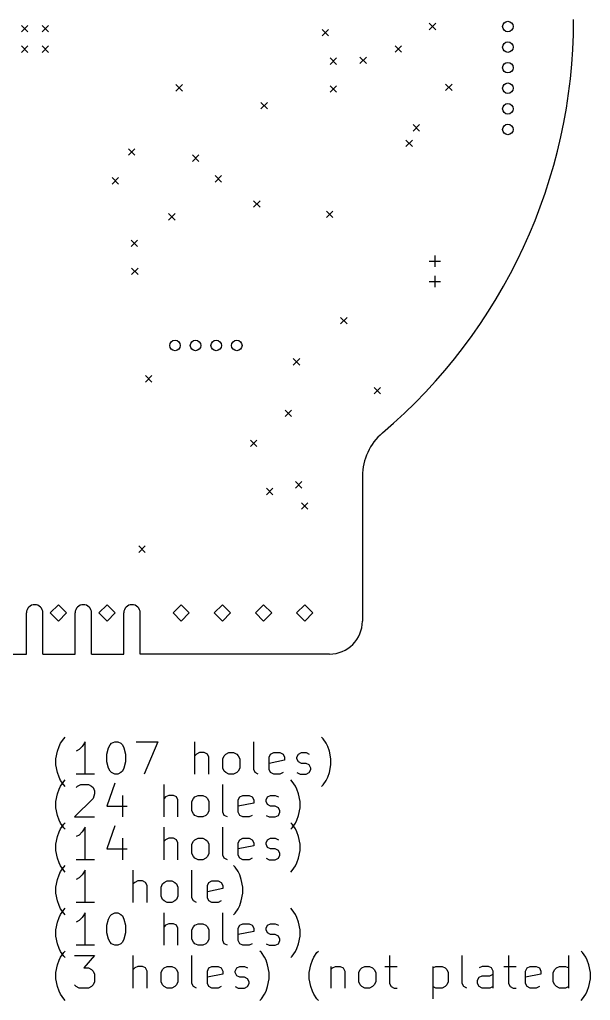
# Model space of a CAD drawing. Extents: x 113.9 to 184, y -131.6 to -37.6.
# Drawn here: x 148.8 to 184, y -131.6 to -71.1 of the extents above; entities that cross this region are included whole.
import ezdxf

# ---------------------------------------------------------------- set-up
doc = ezdxf.new("R2010")
doc.units = 0
doc.layers.add('BLACK', color=7, linetype='CONTINUOUS')

msp = doc.modelspace()

# ---------------------------------------------------------------- linework, layer by layer
at = {"layer": 'BLACK', "linetype": 'CONTINUOUS'}
for p, q in [((148.898, -71.428), (149.298, -71.828)), ((149.298, -71.428), (148.898, -71.828)), ((150.168, -71.428), (150.568, -71.828)), ((150.568, -71.428), (150.168, -71.828)), ((174.05, -71.3), (174.45, -71.7)), ((174.45, -71.3), (174.05, -71.7)), ((167.44, -71.682), (167.84, -72.082)), ((167.84, -71.682), (167.44, -72.082)), ((148.898, -72.698), (149.298, -73.098)), ((149.298, -72.698), (148.898, -73.098)), ((150.168, -72.698), (150.568, -73.098)), ((150.568, -72.698), (150.168, -73.098)), ((171.935, -72.685), (172.335, -73.085)), ((172.335, -72.685), (171.935, -73.085)), ((167.9375, -73.4375), (168.3375, -73.8375)), ((168.3375, -73.4375), (167.9375, -73.8375)), ((169.769367, -73.391926), (170.169367, -73.791926)), ((170.169367, -73.391926), (169.769367, -73.791926)), ((175.05, -75.05), (175.45, -75.45)), ((175.45, -75.05), (175.05, -75.45)), ((158.425323, -75.087754), (158.825323, -75.487754)), ((158.825323, -75.087754), (158.425323, -75.487754)), ((167.9375, -75.1625), (168.3375, -75.5625)), ((168.3375, -75.1625), (167.9375, -75.5625)), ((163.665, -76.185), (164.065, -76.585)), ((164.065, -76.185), (163.665, -76.585)), ((173.05, -77.55), (173.45, -77.95)), ((173.45, -77.55), (173.05, -77.95)), ((172.607951, -78.507207), (173.007951, -78.907207)), ((173.007951, -78.507207), (172.607951, -78.907207)), ((155.502, -79.048), (155.902, -79.448)), ((155.902, -79.048), (155.502, -79.448)), ((159.439, -79.429), (159.839, -79.829)), ((159.839, -79.429), (159.439, -79.829)), ((154.486, -80.826), (154.886, -81.226)), ((154.886, -80.826), (154.486, -81.226)), ((160.836, -80.699), (161.236, -81.099)), ((161.236, -80.699), (160.836, -81.099)), ((163.215041, -82.256959), (163.615041, -82.656959)), ((163.615041, -82.256959), (163.215041, -82.656959)), ((167.7095, -82.8905), (168.1095, -83.2905)), ((168.1095, -82.8905), (167.7095, -83.2905)), ((157.977, -83.05), (158.377, -83.45)), ((158.377, -83.05), (157.977, -83.45)), ((155.6625, -84.6875), (156.0625, -85.0875)), ((156.0625, -84.6875), (155.6625, -85.0875)), ((174.387, -85.629), (174.387, -86.329)), ((155.6875, -86.4125), (156.0875, -86.8125)), ((156.0875, -86.4125), (155.6875, -86.8125)), ((174.037, -85.979), (174.737, -85.979)), ((174.387, -86.899), (174.387, -87.599)), ((174.037, -87.249), (174.737, -87.249)), ((168.583, -89.462), (168.983, -89.862)), ((168.983, -89.462), (168.583, -89.862)), ((165.662, -92.002), (166.062, -92.402)), ((166.062, -92.002), (165.662, -92.402)), ((156.55, -93.05), (156.95, -93.45)), ((156.95, -93.05), (156.55, -93.45)), ((170.65, -93.78), (171.05, -94.18)), ((171.05, -93.78), (170.65, -94.18)), ((165.154, -95.177), (165.554, -95.577)), ((165.554, -95.177), (165.154, -95.577)), ((163.0205, -97.0285), (163.4205, -97.4285)), ((163.4205, -97.0285), (163.0205, -97.4285)), ((169.927313, -99.254504), (169.927313, -108.204)), ((165.794729, -99.590084), (166.194729, -99.990084)), ((166.194729, -99.590084), (165.794729, -99.990084)), ((164.011, -100.003), (164.411, -100.403)), ((164.411, -100.003), (164.011, -100.403)), ((166.17, -100.892), (166.57, -101.292)), ((166.57, -100.892), (166.17, -101.292)), ((156.137, -103.559), (156.537, -103.959)), ((156.537, -103.559), (156.137, -103.959)), ((149.208, -110.236002), (149.208, -107.696)), ((150.224, -110.236002), (150.224, -107.696)), ((151.178, -107.196), (150.678, -107.696)), ((150.678, -107.696), (151.178, -108.196)), ((151.678, -107.696), (151.178, -107.196)), ((151.178, -108.196), (151.678, -107.696)), ((152.208, -110.236002), (152.208, -107.696)), ((153.224, -110.236002), (153.224, -107.696)), ((154.178, -107.196), (153.678, -107.696)), ((153.678, -107.696), (154.178, -108.196)), ((154.678, -107.696), (154.178, -107.196)), ((154.178, -108.196), (154.678, -107.696)), ((155.208, -110.236002), (155.208, -107.696)), ((156.224, -110.236002), (156.224, -107.696)), ((158.75, -107.196), (158.25, -107.696)), ((158.25, -107.696), (158.75, -108.196)), ((159.25, -107.696), (158.75, -107.196)), ((158.75, -108.196), (159.25, -107.696)), ((161.29, -107.196), (160.79, -107.696)), ((160.79, -107.696), (161.29, -108.196)), ((161.79, -107.696), (161.29, -107.196)), ((161.29, -108.196), (161.79, -107.696)), ((163.83, -107.196), (163.33, -107.696)), ((163.33, -107.696), (163.83, -108.196)), ((164.33, -107.696), (163.83, -107.196)), ((163.83, -108.196), (164.33, -107.696)), ((166.37, -107.196), (165.87, -107.696)), ((165.87, -107.696), (166.37, -108.196)), ((166.87, -107.696), (166.37, -107.196)), ((166.37, -108.196), (166.87, -107.696)), ((147.224, -110.236002), (149.208, -110.236002)), ((150.224, -110.236002), (152.208, -110.236002)), ((153.224, -110.236002), (155.208, -110.236002)), ((167.895311, -110.236), (156.224, -110.236002)), ((151.315416, -115.746078), (151.505892, -115.460363)), ((151.505892, -115.460363), (151.601131, -115.365125)), ((167.505894, -115.460363), (167.410656, -115.365125)), ((167.69637, -115.746078), (167.505894, -115.460363)), ((151.029702, -116.698459), (151.12494, -116.222268)), ((151.12494, -116.222268), (151.220178, -115.936554)), ((151.220178, -115.936554), (151.315416, -115.746078)), ((152.458273, -116.12703), (152.267797, -116.222268)), ((152.648749, -115.936554), (152.458273, -116.12703)), ((152.839225, -115.65084), (152.648749, -115.936554)), ((152.839225, -117.65084), (152.839225, -115.65084)), ((154.172559, -116.412744), (154.267797, -116.031792)), ((154.267797, -116.031792), (154.363035, -115.841316)), ((154.363035, -115.841316), (154.458273, -115.746078)), ((154.458273, -115.746078), (154.648749, -115.65084)), ((154.648749, -115.65084), (154.839226, -115.65084)), ((154.839226, -115.65084), (155.029702, -115.746078)), ((155.029702, -115.746078), (155.12494, -115.841316)), ((155.12494, -115.841316), (155.220178, -116.031792)), ((155.220178, -116.031792), (155.315416, -116.412744)), ((155.982083, -115.65084), (157.315416, -115.65084)), ((157.315416, -115.65084), (156.458273, -117.65084)), ((159.601131, -117.65084), (159.601131, -115.65084)), ((163.220179, -117.365125), (163.220179, -115.65084)), ((167.791608, -115.936554), (167.69637, -115.746078)), ((167.886846, -116.222268), (167.791608, -115.936554)), ((167.982084, -116.698459), (167.886846, -116.222268)), ((151.029702, -117.079411), (151.029702, -116.698459)), ((154.172559, -116.888935), (154.172559, -116.412744)), ((155.315416, -116.412744), (155.315416, -116.888935)), ((159.696369, -116.412744), (159.601131, -116.507982)), ((159.886845, -116.317506), (159.696369, -116.412744)), ((160.17256, -116.317506), (159.886845, -116.317506)), ((160.363036, -116.412744), (160.17256, -116.317506)), ((160.458274, -116.603221), (160.363036, -116.412744)), ((160.458274, -117.65084), (160.458274, -116.603221)), ((161.315417, -116.698459), (161.410655, -116.507982)), ((161.315417, -117.269887), (161.315417, -116.698459)), ((161.410655, -116.507982), (161.505893, -116.412744)), ((161.505893, -116.412744), (161.696369, -116.317506)), ((161.696369, -116.317506), (161.982084, -116.317506)), ((161.982084, -116.317506), (162.17256, -116.412744)), ((162.17256, -116.412744), (162.267798, -116.507982)), ((162.267798, -116.507982), (162.363036, -116.698459)), ((162.363036, -116.698459), (162.363036, -117.269887)), ((164.17256, -116.603221), (164.267798, -116.412744)), ((164.17256, -117.365125), (164.17256, -116.603221)), ((165.124941, -116.793697), (164.17256, -116.984173)), ((164.267798, -116.412744), (164.458274, -116.317506)), ((164.458274, -116.317506), (164.839227, -116.317506)), ((164.839227, -116.317506), (165.029703, -116.412744)), ((165.029703, -116.412744), (165.124941, -116.603221)), ((165.124941, -116.603221), (165.124941, -116.793697)), ((165.886846, -116.603221), (165.982084, -116.412744)), ((165.886846, -116.698459), (165.886846, -116.603221)), ((165.982084, -116.888935), (165.886846, -116.698459)), ((165.982084, -116.412744), (166.17256, -116.317506)), ((166.17256, -116.317506), (166.458274, -116.317506)), ((166.458274, -116.317506), (166.648751, -116.412744)), ((167.982084, -117.079411), (167.982084, -116.698459)), ((151.12494, -117.555602), (151.029702, -117.079411)), ((154.267797, -117.269887), (154.172559, -116.888935)), ((154.363035, -117.460363), (154.267797, -117.269887)), ((155.220178, -117.269887), (155.12494, -117.460363)), ((155.315416, -116.888935), (155.220178, -117.269887)), ((161.410655, -117.460363), (161.315417, -117.269887)), ((162.363036, -117.269887), (162.267798, -117.460363)), ((163.315417, -117.555602), (163.220179, -117.365125)), ((164.267798, -117.555602), (164.17256, -117.365125)), ((166.17256, -116.984173), (165.982084, -116.888935)), ((166.458274, -116.984173), (166.17256, -116.984173)), ((166.648751, -117.079411), (166.458274, -116.984173)), ((166.743989, -117.269887), (166.648751, -117.079411)), ((166.648751, -117.555602), (166.743989, -117.365125)), ((166.743989, -117.365125), (166.743989, -117.269887)), ((167.886846, -117.555602), (167.982084, -117.079411)), ((151.220178, -117.841316), (151.12494, -117.555602)), ((151.315416, -118.031792), (151.220178, -117.841316)), ((151.505892, -118.317506), (151.315416, -118.031792)), ((151.505892, -118.100363), (151.601131, -118.005125)), ((153.410654, -117.65084), (152.267797, -117.65084)), ((154.458273, -117.555602), (154.363035, -117.460363)), ((154.648749, -117.65084), (154.458273, -117.555602)), ((154.839226, -117.65084), (154.648749, -117.65084)), ((155.029702, -117.555602), (154.839226, -117.65084)), ((155.12494, -117.460363), (155.029702, -117.555602)), ((161.505893, -117.555602), (161.410655, -117.460363)), ((161.696369, -117.65084), (161.505893, -117.555602)), ((161.982084, -117.65084), (161.696369, -117.65084)), ((162.17256, -117.555602), (161.982084, -117.65084)), ((162.267798, -117.460363), (162.17256, -117.555602)), ((163.505893, -117.65084), (163.315417, -117.555602)), ((164.458274, -117.65084), (164.267798, -117.555602)), ((164.839227, -117.65084), (164.458274, -117.65084)), ((165.029703, -117.555602), (164.839227, -117.65084)), ((165.601132, -118.100363), (165.505894, -118.005125)), ((165.886846, -117.555602), (166.077322, -117.65084)), ((166.077322, -117.65084), (166.458274, -117.65084)), ((166.458274, -117.65084), (166.648751, -117.555602)), ((167.505894, -118.317506), (167.69637, -118.031792)), ((167.69637, -118.031792), (167.791608, -117.841316)), ((167.791608, -117.841316), (167.886846, -117.555602)), ((151.12494, -118.862268), (151.220178, -118.576554)), ((151.220178, -118.576554), (151.315416, -118.386078)), ((151.315416, -118.386078), (151.505892, -118.100363)), ((151.601131, -118.412744), (151.505892, -118.317506)), ((152.267797, -118.481316), (152.363035, -118.386078)), ((152.363035, -118.386078), (152.553511, -118.29084)), ((152.553511, -118.29084), (153.029702, -118.29084)), ((153.029702, -118.29084), (153.220178, -118.386078)), ((153.220178, -118.386078), (153.315416, -118.481316)), ((153.315416, -118.481316), (153.410654, -118.671792)), ((154.648749, -118.195602), (154.172559, -119.624173)), ((157.696369, -120.29084), (157.696369, -118.29084)), ((161.315417, -120.005125), (161.315417, -118.29084)), ((165.791608, -118.386078), (165.601132, -118.100363)), ((165.886846, -118.576554), (165.791608, -118.386078)), ((165.982084, -118.862268), (165.886846, -118.576554)), ((167.410656, -118.412744), (167.505894, -118.317506)), ((151.029702, -119.338459), (151.12494, -118.862268)), ((153.315416, -119.147982), (152.172559, -120.29084)), ((153.410654, -118.862268), (153.315416, -119.147982)), ((153.410654, -118.671792), (153.410654, -118.862268)), ((155.12494, -118.957506), (155.12494, -120.29084)), ((157.791607, -119.052744), (157.696369, -119.147982)), ((157.982083, -118.957506), (157.791607, -119.052744)), ((158.267798, -118.957506), (157.982083, -118.957506)), ((158.458274, -119.052744), (158.267798, -118.957506)), ((158.553512, -119.243221), (158.458274, -119.052744)), ((158.553512, -120.29084), (158.553512, -119.243221)), ((159.410655, -119.338459), (159.505893, -119.147982)), ((159.505893, -119.147982), (159.601131, -119.052744)), ((159.601131, -119.052744), (159.791607, -118.957506)), ((159.791607, -118.957506), (160.077322, -118.957506)), ((160.077322, -118.957506), (160.267798, -119.052744)), ((160.267798, -119.052744), (160.363036, -119.147982)), ((160.363036, -119.147982), (160.458274, -119.338459)), ((162.267798, -119.243221), (162.363036, -119.052744)), ((162.267798, -120.005125), (162.267798, -119.243221)), ((162.363036, -119.052744), (162.553512, -118.957506)), ((162.553512, -118.957506), (162.934465, -118.957506)), ((162.934465, -118.957506), (163.124941, -119.052744)), ((163.124941, -119.052744), (163.220179, -119.243221)), ((163.220179, -119.243221), (163.220179, -119.433697)), ((163.982084, -119.243221), (164.077322, -119.052744)), ((163.982084, -119.338459), (163.982084, -119.243221)), ((164.077322, -119.052744), (164.267798, -118.957506)), ((164.267798, -118.957506), (164.553512, -118.957506)), ((164.553512, -118.957506), (164.743989, -119.052744)), ((166.077322, -119.338459), (165.982084, -118.862268)), ((151.029702, -119.719411), (151.029702, -119.338459)), ((151.12494, -120.195602), (151.029702, -119.719411)), ((154.172559, -119.624173), (155.410654, -119.624173)), ((159.410655, -119.909887), (159.410655, -119.338459)), ((160.458274, -119.338459), (160.458274, -119.909887)), ((163.220179, -119.433697), (162.267798, -119.624173)), ((164.077322, -119.528935), (163.982084, -119.338459)), ((164.267798, -119.624173), (164.077322, -119.528935)), ((164.553512, -119.624173), (164.267798, -119.624173)), ((164.743989, -119.719411), (164.553512, -119.624173)), ((164.839227, -119.909887), (164.743989, -119.719411)), ((165.982084, -120.195602), (166.077322, -119.719411)), ((166.077322, -119.719411), (166.077322, -119.338459)), ((151.220178, -120.481316), (151.12494, -120.195602)), ((152.172559, -120.29084), (153.410654, -120.29084)), ((159.505893, -120.100363), (159.410655, -119.909887)), ((159.601131, -120.195602), (159.505893, -120.100363)), ((159.791607, -120.29084), (159.601131, -120.195602)), ((160.077322, -120.29084), (159.791607, -120.29084)), ((160.267798, -120.195602), (160.077322, -120.29084)), ((160.363036, -120.100363), (160.267798, -120.195602)), ((160.458274, -119.909887), (160.363036, -120.100363)), ((161.410655, -120.195602), (161.315417, -120.005125)), ((161.601131, -120.29084), (161.410655, -120.195602)), ((162.363036, -120.195602), (162.267798, -120.005125)), ((162.553512, -120.29084), (162.363036, -120.195602)), ((162.934465, -120.29084), (162.553512, -120.29084)), ((163.124941, -120.195602), (162.934465, -120.29084)), ((163.982084, -120.195602), (164.17256, -120.29084)), ((164.17256, -120.29084), (164.553512, -120.29084)), ((164.553512, -120.29084), (164.743989, -120.195602)), ((164.743989, -120.195602), (164.839227, -120.005125)), ((164.839227, -120.005125), (164.839227, -119.909887)), ((165.886846, -120.481316), (165.982084, -120.195602)), ((151.315416, -120.671792), (151.220178, -120.481316)), ((151.220178, -121.216554), (151.315416, -121.026078)), ((151.505892, -120.957506), (151.315416, -120.671792)), ((151.315416, -121.026078), (151.505892, -120.740363)), ((151.505892, -120.740363), (151.601131, -120.645125)), ((151.601131, -121.052744), (151.505892, -120.957506)), ((152.839225, -120.93084), (152.648749, -121.216554)), ((152.839225, -122.93084), (152.839225, -120.93084)), ((154.648749, -120.835602), (154.172559, -122.264173)), ((157.696369, -122.93084), (157.696369, -120.93084)), ((161.315417, -122.645125), (161.315417, -120.93084)), ((165.601132, -120.740363), (165.505894, -120.645125)), ((165.505894, -121.052744), (165.601132, -120.957506)), ((165.601132, -120.957506), (165.791608, -120.671792)), ((165.791608, -121.026078), (165.601132, -120.740363)), ((165.791608, -120.671792), (165.886846, -120.481316)), ((165.886846, -121.216554), (165.791608, -121.026078)), ((151.029702, -121.978459), (151.12494, -121.502268)), ((151.12494, -121.502268), (151.220178, -121.216554)), ((152.458273, -121.40703), (152.267797, -121.502268)), ((152.648749, -121.216554), (152.458273, -121.40703)), ((155.12494, -121.597506), (155.12494, -122.93084)), ((157.982083, -121.597506), (157.791607, -121.692744)), ((158.267798, -121.597506), (157.982083, -121.597506)), ((158.458274, -121.692744), (158.267798, -121.597506)), ((159.601131, -121.692744), (159.791607, -121.597506)), ((159.791607, -121.597506), (160.077322, -121.597506)), ((160.077322, -121.597506), (160.267798, -121.692744)), ((162.363036, -121.692744), (162.553512, -121.597506)), ((162.553512, -121.597506), (162.934465, -121.597506)), ((162.934465, -121.597506), (163.124941, -121.692744)), ((164.077322, -121.692744), (164.267798, -121.597506)), ((164.267798, -121.597506), (164.553512, -121.597506)), ((164.553512, -121.597506), (164.743989, -121.692744)), ((165.982084, -121.502268), (165.886846, -121.216554)), ((166.077322, -121.978459), (165.982084, -121.502268)), ((151.029702, -122.359411), (151.029702, -121.978459)), ((154.172559, -122.264173), (155.410654, -122.264173)), ((157.791607, -121.692744), (157.696369, -121.787982)), ((158.553512, -121.883221), (158.458274, -121.692744)), ((158.553512, -122.93084), (158.553512, -121.883221)), ((159.410655, -121.978459), (159.505893, -121.787982)), ((159.410655, -122.549887), (159.410655, -121.978459)), ((159.505893, -121.787982), (159.601131, -121.692744)), ((160.267798, -121.692744), (160.363036, -121.787982)), ((160.363036, -121.787982), (160.458274, -121.978459)), ((160.458274, -121.978459), (160.458274, -122.549887)), ((162.267798, -121.883221), (162.363036, -121.692744)), ((162.267798, -122.645125), (162.267798, -121.883221)), ((163.220179, -122.073697), (162.267798, -122.264173)), ((163.124941, -121.692744), (163.220179, -121.883221)), ((163.220179, -121.883221), (163.220179, -122.073697)), ((163.982084, -121.883221), (164.077322, -121.692744)), ((163.982084, -121.978459), (163.982084, -121.883221)), ((164.077322, -122.168935), (163.982084, -121.978459)), ((164.267798, -122.264173), (164.077322, -122.168935)), ((164.553512, -122.264173), (164.267798, -122.264173)), ((164.743989, -122.359411), (164.553512, -122.264173)), ((166.077322, -122.359411), (166.077322, -121.978459)), ((151.12494, -122.835602), (151.029702, -122.359411)), ((151.220178, -123.121316), (151.12494, -122.835602)), ((159.505893, -122.740363), (159.410655, -122.549887)), ((159.601131, -122.835602), (159.505893, -122.740363)), ((159.791607, -122.93084), (159.601131, -122.835602)), ((160.267798, -122.835602), (160.077322, -122.93084)), ((160.363036, -122.740363), (160.267798, -122.835602)), ((160.458274, -122.549887), (160.363036, -122.740363)), ((161.410655, -122.835602), (161.315417, -122.645125)), ((161.601131, -122.93084), (161.410655, -122.835602)), ((162.363036, -122.835602), (162.267798, -122.645125)), ((162.553512, -122.93084), (162.363036, -122.835602)), ((163.124941, -122.835602), (162.934465, -122.93084)), ((163.982084, -122.835602), (164.17256, -122.93084)), ((164.553512, -122.93084), (164.743989, -122.835602)), ((164.839227, -122.549887), (164.743989, -122.359411)), ((164.743989, -122.835602), (164.839227, -122.645125)), ((164.839227, -122.645125), (164.839227, -122.549887)), ((165.886846, -123.121316), (165.982084, -122.835602)), ((165.982084, -122.835602), (166.077322, -122.359411)), ((151.315416, -123.311792), (151.220178, -123.121316)), ((151.505892, -123.597506), (151.315416, -123.311792)), ((151.315416, -123.666078), (151.505892, -123.380363)), ((151.505892, -123.380363), (151.601131, -123.285125)), ((153.410654, -122.93084), (152.267797, -122.93084)), ((160.077322, -122.93084), (159.791607, -122.93084)), ((162.077322, -123.380363), (161.982084, -123.285125)), ((162.267798, -123.666078), (162.077322, -123.380363)), ((162.934465, -122.93084), (162.553512, -122.93084)), ((164.17256, -122.93084), (164.553512, -122.93084)), ((165.601132, -123.597506), (165.791608, -123.311792)), ((165.791608, -123.311792), (165.886846, -123.121316)), ((151.12494, -124.142268), (151.220178, -123.856554)), ((151.220178, -123.856554), (151.315416, -123.666078)), ((151.601131, -123.692744), (151.505892, -123.597506)), ((152.458273, -124.04703), (152.267797, -124.142268)), ((152.648749, -123.856554), (152.458273, -124.04703)), ((152.839225, -123.57084), (152.648749, -123.856554)), ((152.839225, -125.57084), (152.839225, -123.57084)), ((155.791607, -125.57084), (155.791607, -123.57084)), ((159.410655, -125.285125), (159.410655, -123.57084)), ((162.363036, -123.856554), (162.267798, -123.666078)), ((162.458274, -124.142268), (162.363036, -123.856554)), ((165.505894, -123.692744), (165.601132, -123.597506)), ((151.029702, -124.618459), (151.12494, -124.142268)), ((151.029702, -124.999411), (151.029702, -124.618459)), ((155.886845, -124.332744), (155.791607, -124.427982)), ((156.077321, -124.237506), (155.886845, -124.332744)), ((156.363036, -124.237506), (156.077321, -124.237506)), ((156.553512, -124.332744), (156.363036, -124.237506)), ((156.64875, -124.523221), (156.553512, -124.332744)), ((156.64875, -125.57084), (156.64875, -124.523221)), ((157.505893, -124.618459), (157.601131, -124.427982)), ((157.505893, -125.189887), (157.505893, -124.618459)), ((157.601131, -124.427982), (157.696369, -124.332744)), ((157.696369, -124.332744), (157.886845, -124.237506)), ((157.886845, -124.237506), (158.17256, -124.237506)), ((158.17256, -124.237506), (158.363036, -124.332744)), ((158.363036, -124.332744), (158.458274, -124.427982)), ((158.458274, -124.427982), (158.553512, -124.618459)), ((158.553512, -124.618459), (158.553512, -125.189887)), ((160.363036, -124.523221), (160.458274, -124.332744)), ((160.363036, -125.285125), (160.363036, -124.523221)), ((160.458274, -124.332744), (160.64875, -124.237506)), ((160.64875, -124.237506), (161.029703, -124.237506)), ((161.029703, -124.237506), (161.220179, -124.332744)), ((161.220179, -124.332744), (161.315417, -124.523221)), ((161.315417, -124.523221), (161.315417, -124.713697)), ((162.553512, -124.618459), (162.458274, -124.142268)), ((162.553512, -124.999411), (162.553512, -124.618459)), ((151.12494, -125.475602), (151.029702, -124.999411)), ((157.601131, -125.380363), (157.505893, -125.189887)), ((158.553512, -125.189887), (158.458274, -125.380363)), ((159.505893, -125.475602), (159.410655, -125.285125)), ((161.315417, -124.713697), (160.363036, -124.904173)), ((160.458274, -125.475602), (160.363036, -125.285125)), ((162.458274, -125.475602), (162.553512, -124.999411)), ((151.220178, -125.761316), (151.12494, -125.475602)), ((151.315416, -125.951792), (151.220178, -125.761316)), ((153.410654, -125.57084), (152.267797, -125.57084)), ((157.696369, -125.475602), (157.601131, -125.380363)), ((157.886845, -125.57084), (157.696369, -125.475602)), ((158.17256, -125.57084), (157.886845, -125.57084)), ((158.363036, -125.475602), (158.17256, -125.57084)), ((158.458274, -125.380363), (158.363036, -125.475602)), ((159.696369, -125.57084), (159.505893, -125.475602)), ((160.64875, -125.57084), (160.458274, -125.475602)), ((161.029703, -125.57084), (160.64875, -125.57084)), ((161.220179, -125.475602), (161.029703, -125.57084)), ((162.267798, -125.951792), (162.363036, -125.761316)), ((162.363036, -125.761316), (162.458274, -125.475602)), ((151.12494, -126.782268), (151.220178, -126.496554)), ((151.220178, -126.496554), (151.315416, -126.306078)), ((151.505892, -126.237506), (151.315416, -125.951792)), ((151.315416, -126.306078), (151.505892, -126.020363)), ((151.505892, -126.020363), (151.601131, -125.925125)), ((151.601131, -126.332744), (151.505892, -126.237506)), ((152.648749, -126.496554), (152.458273, -126.68703)), ((152.839225, -126.21084), (152.648749, -126.496554)), ((152.839225, -128.21084), (152.839225, -126.21084)), ((154.267797, -126.591792), (154.363035, -126.401316)), ((154.363035, -126.401316), (154.458273, -126.306078)), ((154.458273, -126.306078), (154.648749, -126.21084)), ((154.648749, -126.21084), (154.839226, -126.21084)), ((154.839226, -126.21084), (155.029702, -126.306078)), ((155.029702, -126.306078), (155.12494, -126.401316)), ((155.12494, -126.401316), (155.220178, -126.591792)), ((157.696369, -128.21084), (157.696369, -126.21084)), ((161.315417, -127.925125), (161.315417, -126.21084)), ((161.982084, -126.332744), (162.077322, -126.237506)), ((162.077322, -126.237506), (162.267798, -125.951792)), ((165.601132, -126.020363), (165.505894, -125.925125)), ((165.791608, -126.306078), (165.601132, -126.020363)), ((165.886846, -126.496554), (165.791608, -126.306078)), ((165.982084, -126.782268), (165.886846, -126.496554)), ((151.029702, -127.258459), (151.12494, -126.782268)), ((152.458273, -126.68703), (152.267797, -126.782268)), ((154.172559, -126.972744), (154.267797, -126.591792)), ((154.172559, -127.448935), (154.172559, -126.972744)), ((155.220178, -126.591792), (155.315416, -126.972744)), ((155.315416, -126.972744), (155.315416, -127.448935)), ((157.791607, -126.972744), (157.696369, -127.067982)), ((157.982083, -126.877506), (157.791607, -126.972744)), ((158.267798, -126.877506), (157.982083, -126.877506)), ((158.458274, -126.972744), (158.267798, -126.877506)), ((158.553512, -127.163221), (158.458274, -126.972744)), ((159.410655, -127.258459), (159.505893, -127.067982)), ((159.505893, -127.067982), (159.601131, -126.972744)), ((159.601131, -126.972744), (159.791607, -126.877506)), ((159.791607, -126.877506), (160.077322, -126.877506)), ((160.077322, -126.877506), (160.267798, -126.972744)), ((160.267798, -126.972744), (160.363036, -127.067982)), ((160.363036, -127.067982), (160.458274, -127.258459)), ((162.267798, -127.163221), (162.363036, -126.972744)), ((162.363036, -126.972744), (162.553512, -126.877506)), ((162.553512, -126.877506), (162.934465, -126.877506)), ((162.934465, -126.877506), (163.124941, -126.972744)), ((163.124941, -126.972744), (163.220179, -127.163221)), ((163.982084, -127.163221), (164.077322, -126.972744)), ((164.077322, -126.972744), (164.267798, -126.877506)), ((164.267798, -126.877506), (164.553512, -126.877506)), ((164.553512, -126.877506), (164.743989, -126.972744)), ((166.077322, -127.258459), (165.982084, -126.782268)), ((151.029702, -127.639411), (151.029702, -127.258459)), ((151.12494, -128.115602), (151.029702, -127.639411)), ((154.267797, -127.829887), (154.172559, -127.448935)), ((155.315416, -127.448935), (155.220178, -127.829887)), ((158.553512, -128.21084), (158.553512, -127.163221)), ((159.410655, -127.829887), (159.410655, -127.258459)), ((160.458274, -127.258459), (160.458274, -127.829887)), ((162.267798, -127.925125), (162.267798, -127.163221)), ((163.220179, -127.353697), (162.267798, -127.544173)), ((163.220179, -127.163221), (163.220179, -127.353697)), ((163.982084, -127.258459), (163.982084, -127.163221)), ((164.077322, -127.448935), (163.982084, -127.258459)), ((164.267798, -127.544173), (164.077322, -127.448935)), ((164.553512, -127.544173), (164.267798, -127.544173)), ((164.743989, -127.639411), (164.553512, -127.544173)), ((164.839227, -127.829887), (164.743989, -127.639411)), ((165.982084, -128.115602), (166.077322, -127.639411)), ((166.077322, -127.639411), (166.077322, -127.258459)), ((151.220178, -128.401316), (151.12494, -128.115602)), ((153.410654, -128.21084), (152.267797, -128.21084)), ((154.363035, -128.020363), (154.267797, -127.829887)), ((154.458273, -128.115602), (154.363035, -128.020363)), ((154.648749, -128.21084), (154.458273, -128.115602)), ((154.839226, -128.21084), (154.648749, -128.21084)), ((155.029702, -128.115602), (154.839226, -128.21084)), ((155.12494, -128.020363), (155.029702, -128.115602)), ((155.220178, -127.829887), (155.12494, -128.020363)), ((159.505893, -128.020363), (159.410655, -127.829887)), ((159.601131, -128.115602), (159.505893, -128.020363)), ((159.791607, -128.21084), (159.601131, -128.115602)), ((160.077322, -128.21084), (159.791607, -128.21084)), ((160.267798, -128.115602), (160.077322, -128.21084)), ((160.363036, -128.020363), (160.267798, -128.115602)), ((160.458274, -127.829887), (160.363036, -128.020363)), ((161.410655, -128.115602), (161.315417, -127.925125)), ((161.601131, -128.21084), (161.410655, -128.115602)), ((162.363036, -128.115602), (162.267798, -127.925125)), ((162.553512, -128.21084), (162.363036, -128.115602)), ((162.934465, -128.21084), (162.553512, -128.21084)), ((163.124941, -128.115602), (162.934465, -128.21084)), ((163.982084, -128.115602), (164.17256, -128.21084)), ((164.17256, -128.21084), (164.553512, -128.21084)), ((164.553512, -128.21084), (164.743989, -128.115602)), ((164.743989, -128.115602), (164.839227, -127.925125)), ((164.839227, -127.925125), (164.839227, -127.829887)), ((165.886846, -128.401316), (165.982084, -128.115602)), ((151.315416, -128.591792), (151.220178, -128.401316)), ((151.220178, -129.136554), (151.315416, -128.946078)), ((151.505892, -128.877506), (151.315416, -128.591792)), ((151.315416, -128.946078), (151.505892, -128.660363)), ((151.505892, -128.660363), (151.601131, -128.565125)), ((151.601131, -128.972744), (151.505892, -128.877506)), ((152.172559, -128.85084), (153.410654, -128.85084)), ((153.410654, -128.85084), (152.743987, -129.612744)), ((155.791607, -130.85084), (155.791607, -128.85084)), ((159.410655, -130.565125), (159.410655, -128.85084)), ((163.69637, -128.660363), (163.601132, -128.565125)), ((163.886846, -128.946078), (163.69637, -128.660363)), ((163.982084, -129.136554), (163.886846, -128.946078)), ((165.505894, -128.972744), (165.601132, -128.877506)), ((165.601132, -128.877506), (165.791608, -128.591792)), ((165.791608, -128.591792), (165.886846, -128.401316)), ((166.839227, -129.136554), (166.934465, -128.946078)), ((166.934465, -128.946078), (167.124941, -128.660363)), ((167.124941, -128.660363), (167.22018, -128.565125)), ((171.601132, -128.85084), (171.601132, -130.565125)), ((176.077323, -130.565125), (176.077323, -128.85084)), ((178.934466, -128.85084), (178.934466, -130.565125)), ((182.648752, -130.85084), (182.648752, -128.85084)), ((183.505895, -128.660363), (183.410657, -128.565125)), ((183.696371, -128.946078), (183.505895, -128.660363)), ((183.791609, -129.136554), (183.696371, -128.946078)), ((151.029702, -129.898459), (151.12494, -129.422268)), ((151.12494, -129.422268), (151.220178, -129.136554)), ((156.077321, -129.517506), (155.886845, -129.612744)), ((156.363036, -129.517506), (156.077321, -129.517506)), ((156.553512, -129.612744), (156.363036, -129.517506)), ((157.696369, -129.612744), (157.886845, -129.517506)), ((157.886845, -129.517506), (158.17256, -129.517506)), ((158.17256, -129.517506), (158.363036, -129.612744)), ((160.458274, -129.612744), (160.64875, -129.517506)), ((160.64875, -129.517506), (161.029703, -129.517506)), ((161.029703, -129.517506), (161.220179, -129.612744)), ((162.17256, -129.612744), (162.363036, -129.517506)), ((162.363036, -129.517506), (162.64875, -129.517506)), ((162.64875, -129.517506), (162.839227, -129.612744)), ((164.077322, -129.422268), (163.982084, -129.136554)), ((164.17256, -129.898459), (164.077322, -129.422268)), ((166.648751, -129.898459), (166.743989, -129.422268)), ((166.743989, -129.422268), (166.839227, -129.136554)), ((167.982084, -129.517506), (167.982084, -130.85084)), ((168.077322, -129.612744), (168.267798, -129.517506)), ((168.267798, -129.517506), (168.553513, -129.517506)), ((168.553513, -129.517506), (168.743989, -129.612744)), ((169.886846, -129.612744), (170.077322, -129.517506)), ((170.077322, -129.517506), (170.363037, -129.517506)), ((170.363037, -129.517506), (170.553513, -129.612744)), ((171.315418, -129.517506), (172.077322, -129.517506)), ((174.267799, -129.517506), (174.267799, -131.517506)), ((174.267799, -129.612744), (174.458275, -129.517506)), ((174.458275, -129.517506), (174.839228, -129.517506)), ((174.839228, -129.517506), (175.029704, -129.612744)), ((177.315418, -129.517506), (177.124942, -129.612744)), ((177.696371, -129.517506), (177.315418, -129.517506)), ((177.886847, -129.612744), (177.696371, -129.517506)), ((178.648752, -129.517506), (179.410656, -129.517506)), ((180.077323, -129.612744), (180.267799, -129.517506)), ((180.267799, -129.517506), (180.648752, -129.517506)), ((180.648752, -129.517506), (180.839228, -129.612744)), ((181.886847, -129.612744), (182.077323, -129.517506)), ((182.077323, -129.517506), (182.458276, -129.517506)), ((182.458276, -129.517506), (182.648752, -129.612744)), ((183.886847, -129.422268), (183.791609, -129.136554)), ((183.982085, -129.898459), (183.886847, -129.422268)), ((151.029702, -130.279411), (151.029702, -129.898459)), ((152.743987, -129.612744), (153.029702, -129.612744)), ((153.029702, -129.612744), (153.220178, -129.707982)), ((153.220178, -129.707982), (153.315416, -129.803221)), ((153.315416, -129.803221), (153.410654, -129.993697)), ((153.410654, -129.993697), (153.410654, -130.469887)), ((155.886845, -129.612744), (155.791607, -129.707982)), ((156.64875, -129.803221), (156.553512, -129.612744)), ((156.64875, -130.85084), (156.64875, -129.803221)), ((157.505893, -129.898459), (157.601131, -129.707982)), ((157.505893, -130.469887), (157.505893, -129.898459)), ((157.601131, -129.707982), (157.696369, -129.612744)), ((158.363036, -129.612744), (158.458274, -129.707982)), ((158.458274, -129.707982), (158.553512, -129.898459)), ((158.553512, -129.898459), (158.553512, -130.469887)), ((160.363036, -129.803221), (160.458274, -129.612744)), ((160.363036, -130.565125), (160.363036, -129.803221)), ((161.315417, -129.993697), (160.363036, -130.184173)), ((161.220179, -129.612744), (161.315417, -129.803221)), ((161.315417, -129.803221), (161.315417, -129.993697)), ((162.077322, -129.803221), (162.17256, -129.612744)), ((162.077322, -129.898459), (162.077322, -129.803221)), ((162.17256, -130.088935), (162.077322, -129.898459)), ((162.363036, -130.184173), (162.17256, -130.088935)), ((164.17256, -130.279411), (164.17256, -129.898459)), ((166.648751, -130.279411), (166.648751, -129.898459)), ((167.982084, -129.707982), (168.077322, -129.612744)), ((168.743989, -129.612744), (168.839227, -129.803221)), ((168.839227, -129.803221), (168.839227, -130.85084)), ((169.69637, -129.898459), (169.791608, -129.707982)), ((169.69637, -130.469887), (169.69637, -129.898459)), ((169.791608, -129.707982), (169.886846, -129.612744)), ((170.553513, -129.612744), (170.648751, -129.707982)), ((170.648751, -129.707982), (170.743989, -129.898459)), ((170.743989, -129.898459), (170.743989, -130.469887)), ((175.029704, -129.612744), (175.124942, -129.707982)), ((175.124942, -129.707982), (175.22018, -129.898459)), ((175.22018, -129.898459), (175.22018, -130.469887)), ((177.124942, -130.184173), (177.315418, -130.088935)), ((177.315418, -130.088935), (177.791609, -130.088935)), ((177.791609, -130.088935), (177.982085, -129.993697)), ((177.982085, -129.803221), (177.886847, -129.612744)), ((177.982085, -130.85084), (177.982085, -129.803221)), ((179.982085, -129.803221), (180.077323, -129.612744)), ((179.982085, -130.565125), (179.982085, -129.803221)), ((180.934466, -129.993697), (179.982085, -130.184173)), ((180.839228, -129.612744), (180.934466, -129.803221)), ((180.934466, -129.803221), (180.934466, -129.993697)), ((181.696371, -129.898459), (181.791609, -129.707982)), ((181.696371, -130.469887), (181.696371, -129.898459)), ((181.791609, -129.707982), (181.886847, -129.612744)), ((183.982085, -130.279411), (183.982085, -129.898459)), ((151.12494, -130.755602), (151.029702, -130.279411)), ((151.220178, -131.041316), (151.12494, -130.755602)), ((152.267797, -130.755602), (152.172559, -130.660363)), ((152.458273, -130.85084), (152.267797, -130.755602)), ((153.220178, -130.755602), (153.029702, -130.85084)), ((153.315416, -130.660363), (153.220178, -130.755602)), ((153.410654, -130.469887), (153.315416, -130.660363)), ((157.601131, -130.660363), (157.505893, -130.469887)), ((157.696369, -130.755602), (157.601131, -130.660363)), ((157.886845, -130.85084), (157.696369, -130.755602)), ((158.363036, -130.755602), (158.17256, -130.85084)), ((158.458274, -130.660363), (158.363036, -130.755602)), ((158.553512, -130.469887), (158.458274, -130.660363)), ((159.505893, -130.755602), (159.410655, -130.565125)), ((159.696369, -130.85084), (159.505893, -130.755602)), ((160.458274, -130.755602), (160.363036, -130.565125)), ((160.64875, -130.85084), (160.458274, -130.755602)), ((161.220179, -130.755602), (161.029703, -130.85084)), ((162.077322, -130.755602), (162.267798, -130.85084)), ((162.64875, -130.184173), (162.363036, -130.184173)), ((162.839227, -130.279411), (162.64875, -130.184173)), ((162.64875, -130.85084), (162.839227, -130.755602)), ((162.934465, -130.469887), (162.839227, -130.279411)), ((162.839227, -130.755602), (162.934465, -130.565125)), ((162.934465, -130.565125), (162.934465, -130.469887)), ((163.982084, -131.041316), (164.077322, -130.755602)), ((164.077322, -130.755602), (164.17256, -130.279411)), ((166.743989, -130.755602), (166.648751, -130.279411)), ((166.839227, -131.041316), (166.743989, -130.755602)), ((169.791608, -130.660363), (169.69637, -130.469887)), ((169.886846, -130.755602), (169.791608, -130.660363)), ((170.077322, -130.85084), (169.886846, -130.755602)), ((170.553513, -130.755602), (170.363037, -130.85084)), ((170.648751, -130.660363), (170.553513, -130.755602)), ((170.743989, -130.469887), (170.648751, -130.660363)), ((171.601132, -130.565125), (171.69637, -130.755602)), ((171.69637, -130.755602), (171.886846, -130.85084)), ((174.458275, -130.85084), (174.267799, -130.755602)), ((175.029704, -130.755602), (174.839228, -130.85084)), ((175.124942, -130.660363), (175.029704, -130.755602)), ((175.22018, -130.469887), (175.124942, -130.660363)), ((176.172561, -130.755602), (176.077323, -130.565125)), ((176.363037, -130.85084), (176.172561, -130.755602)), ((177.029704, -130.374649), (177.124942, -130.184173)), ((177.029704, -130.565125), (177.029704, -130.374649)), ((177.124942, -130.755602), (177.029704, -130.565125)), ((177.315418, -130.85084), (177.124942, -130.755602)), ((177.982085, -130.755602), (177.791609, -130.85084)), ((178.934466, -130.565125), (179.029704, -130.755602)), ((179.029704, -130.755602), (179.22018, -130.85084)), ((180.077323, -130.755602), (179.982085, -130.565125)), ((180.267799, -130.85084), (180.077323, -130.755602)), ((180.839228, -130.755602), (180.648752, -130.85084)), ((181.791609, -130.660363), (181.696371, -130.469887)), ((181.886847, -130.755602), (181.791609, -130.660363)), ((182.077323, -130.85084), (181.886847, -130.755602)), ((182.648752, -130.755602), (182.458276, -130.85084)), ((183.791609, -131.041316), (183.886847, -130.755602)), ((183.886847, -130.755602), (183.982085, -130.279411)), ((151.315416, -131.231792), (151.220178, -131.041316)), ((151.505892, -131.517506), (151.315416, -131.231792)), ((153.029702, -130.85084), (152.458273, -130.85084)), ((158.17256, -130.85084), (157.886845, -130.85084)), ((161.029703, -130.85084), (160.64875, -130.85084)), ((162.267798, -130.85084), (162.64875, -130.85084)), ((163.69637, -131.517506), (163.886846, -131.231792)), ((163.886846, -131.231792), (163.982084, -131.041316)), ((166.934465, -131.231792), (166.839227, -131.041316)), ((167.124941, -131.517506), (166.934465, -131.231792)), ((170.363037, -130.85084), (170.077322, -130.85084)), ((171.886846, -130.85084), (172.077322, -130.85084)), ((174.839228, -130.85084), (174.458275, -130.85084)), ((177.791609, -130.85084), (177.315418, -130.85084)), ((179.22018, -130.85084), (179.410656, -130.85084)), ((180.648752, -130.85084), (180.267799, -130.85084)), ((182.458276, -130.85084), (182.077323, -130.85084)), ((183.505895, -131.517506), (183.696371, -131.231792)), ((183.696371, -131.231792), (183.791609, -131.041316)), ((151.601131, -131.612744), (151.505892, -131.517506)), ((163.601132, -131.612744), (163.69637, -131.517506)), ((167.22018, -131.612744), (167.124941, -131.517506)), ((183.410657, -131.612744), (183.505895, -131.517506))]:
    msp.add_line(p, q, dxfattribs=at)
at = {"layer": 'BLACK'}
for centre in [(178.896, -71.501), (178.896, -72.771), (178.896, -74.041), (178.896, -75.311), (178.896, -76.581), (178.896, -77.851), (158.369, -91.186), (159.639, -91.186), (160.909, -91.186), (162.179, -91.186)]:
    msp.add_circle(centre, 0.325, dxfattribs=at)
for centre, radius, start, end in [((149.45048, -71.07428), 33.500022, -49.60704241, -0.00002737), ((173.428, -99.2546), 3.500687, 130.3949489, 179.99842877), ((149.716, -107.696), 0.508, 0, 180), ((152.716, -107.696), 0.508, 0, 180), ((155.716, -107.696), 0.508, 0, 180), ((167.8952, -108.2039), 2.032113, -89.99687032, -0.00281952)]:
    msp.add_arc(centre, radius, start, end, dxfattribs=at)

doc.saveas('drawing.dxf')
